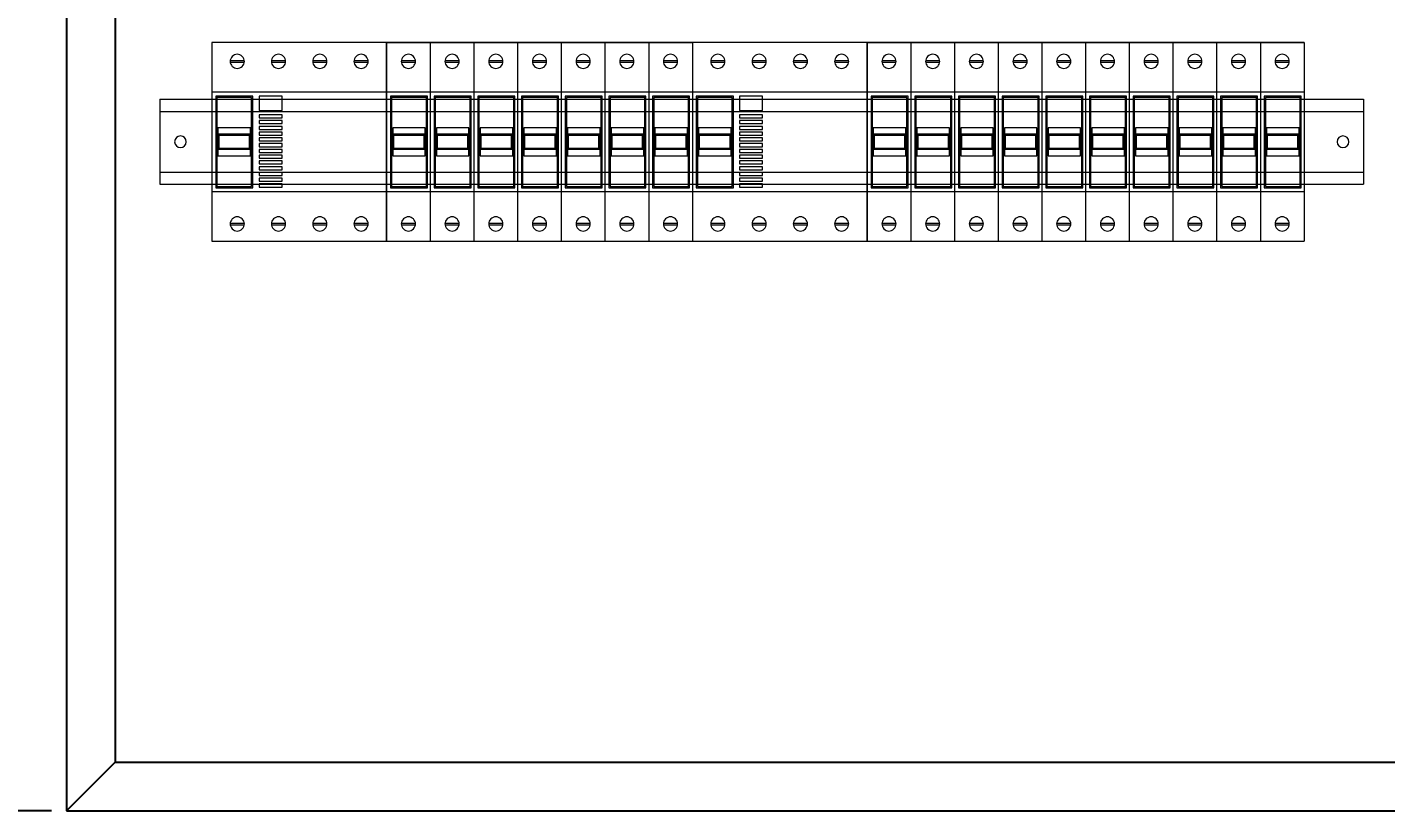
# Model space of a CAD drawing. Header units: millimetres. Extents: x 2046 to 14753, y 2361 to 29276.
# Drawn here: x 10029.7 to 10085.7, y 3830.7 to 3862.9 of the extents above; entities that cross this region are included whole.
import ezdxf

# ---------------------------------------------------------------- set-up
doc = ezdxf.new("R2010")
doc.units = ezdxf.units.MM
doc.layers.add('04_İç', color=10, linetype='Continuous', lineweight=13)
doc.layers.add('MYKUVVET', color=1, linetype='Continuous')
doc.styles.get("Standard").update_dxf_attribs({"font": 'arial.ttf'})
doc.dimstyles.new('ISO-25', dxfattribs={"dimtxt": 2.5, "dimasz": 2.5, "dimexe": 1.25, "dimexo": 0.625, "dimtad": 1, "dimtxsty": 'Standard', "dimcen": 2.5, "dimadec": 0, "dimazin": 0, "dimtfac": 1, "dimtmove": 0, "dimatfit": 3, "dimfxl": 1, "dimarcsym": 0})

# ---------------------------------------------------------------- blocks, each defined once
blk = doc.blocks.new('*D242')
at = {"layer": 'Defpoints', "color": 0, "transparency": 16777216}
for p in [(10031.34, 3930.669), (10023.271, 3830.669), (10031.34, 3830.669)]:
    blk.add_point(p, dxfattribs=at)
at = {"layer": 'MYKUVVET', "color": 0, "lineweight": -2, "transparency": 16777216}
for p, q in [((10030.715, 3930.669), (10022.021, 3930.669)), ((10023.271, 3928.169), (10023.271, 3833.169)), ((10030.715, 3830.669), (10022.021, 3830.669))]:
    blk.add_line(p, q, dxfattribs=at)
at = {"layer": 'MYKUVVET', "color": 0, "transparency": 16777216}
for points in [[(10022.854, 3928.169), (10023.688, 3928.169), (10023.271, 3930.669)], [(10022.854, 3833.169), (10023.688, 3833.169), (10023.271, 3830.669)]]:
    blk.add_solid(points, dxfattribs=at)
at = {"layer": 'MYKUVVET', "color": 0, "transparency": 16777216, "insert": (10021.37, 3880.669), "char_height": 2.5, "attachment_point": 5, "rotation": 90}
blk.add_mtext('100', dxfattribs=at)

msp = doc.modelspace()

# ---------------------------------------------------------------- linework, layer by layer
at = {"color": 8, "lineweight": 9}
for p, q in [((10037.321, 3862.312), (10037.321, 3854.13)), ((10044.521, 3862.312), (10037.321, 3862.312)), ((10044.521, 3854.13), (10044.521, 3862.312)), ((10044.521, 3862.312), (10044.521, 3854.13)), ((10046.321, 3862.312), (10044.521, 3862.312)), ((10044.521, 3862.312), (10046.321, 3862.312)), ((10046.321, 3862.312), (10046.321, 3854.13)), ((10046.321, 3862.312), (10046.321, 3854.13)), ((10048.121, 3862.312), (10046.321, 3862.312)), ((10046.321, 3862.312), (10048.121, 3862.312)), ((10048.121, 3862.312), (10048.121, 3854.13)), ((10048.121, 3862.312), (10048.121, 3854.13)), ((10049.921, 3862.312), (10048.121, 3862.312)), ((10048.121, 3862.312), (10049.921, 3862.312)), ((10049.921, 3862.312), (10049.921, 3854.13)), ((10049.921, 3862.312), (10049.921, 3854.13)), ((10051.721, 3862.312), (10049.921, 3862.312)), ((10049.921, 3862.312), (10051.721, 3862.312)), ((10051.721, 3862.312), (10051.721, 3854.13)), ((10051.721, 3862.312), (10051.721, 3854.13)), ((10053.521, 3862.312), (10051.721, 3862.312)), ((10051.721, 3862.312), (10053.521, 3862.312)), ((10053.521, 3862.312), (10053.521, 3854.13)), ((10053.521, 3862.312), (10053.521, 3854.13)), ((10055.321, 3862.312), (10053.521, 3862.312)), ((10053.521, 3862.312), (10055.321, 3862.312)), ((10055.321, 3862.312), (10055.321, 3854.13)), ((10055.321, 3862.312), (10055.321, 3854.13)), ((10057.121, 3862.312), (10055.321, 3862.312)), ((10055.321, 3862.312), (10057.121, 3862.312)), ((10057.121, 3862.312), (10057.121, 3854.13)), ((10057.121, 3862.312), (10057.121, 3854.13)), ((10064.321, 3862.312), (10057.121, 3862.312)), ((10064.321, 3854.13), (10064.321, 3862.312)), ((10064.321, 3862.312), (10064.321, 3854.13)), ((10066.121, 3862.312), (10064.321, 3862.312)), ((10064.321, 3862.312), (10066.121, 3862.312)), ((10066.121, 3862.312), (10066.121, 3854.13)), ((10066.121, 3862.312), (10066.121, 3854.13)), ((10067.921, 3862.312), (10066.121, 3862.312)), ((10066.121, 3862.312), (10067.921, 3862.312)), ((10067.921, 3862.312), (10067.921, 3854.13)), ((10067.921, 3862.312), (10067.921, 3854.13)), ((10069.721, 3862.312), (10067.921, 3862.312)), ((10067.921, 3862.312), (10069.721, 3862.312)), ((10069.721, 3862.312), (10069.721, 3854.13)), ((10069.721, 3862.312), (10069.721, 3854.13)), ((10071.521, 3862.312), (10069.721, 3862.312)), ((10069.721, 3862.312), (10071.521, 3862.312)), ((10071.521, 3862.312), (10071.521, 3854.13)), ((10071.521, 3862.312), (10071.521, 3854.13)), ((10073.321, 3862.312), (10071.521, 3862.312)), ((10071.521, 3862.312), (10073.321, 3862.312)), ((10073.321, 3862.312), (10073.321, 3854.13)), ((10073.321, 3862.312), (10073.321, 3854.13)), ((10075.121, 3862.312), (10073.321, 3862.312)), ((10073.321, 3862.312), (10075.121, 3862.312)), ((10075.121, 3862.312), (10075.121, 3854.13)), ((10075.121, 3862.312), (10075.121, 3854.13)), ((10076.921, 3862.312), (10075.121, 3862.312)), ((10075.121, 3862.312), (10076.921, 3862.312)), ((10076.921, 3862.312), (10076.921, 3854.13)), ((10076.921, 3862.312), (10076.921, 3854.13)), ((10078.721, 3862.312), (10076.921, 3862.312)), ((10076.921, 3862.312), (10078.721, 3862.312)), ((10078.721, 3862.312), (10078.721, 3854.13)), ((10078.721, 3862.312), (10078.721, 3854.13)), ((10080.521, 3862.312), (10078.721, 3862.312)), ((10078.721, 3862.312), (10080.521, 3862.312)), ((10080.521, 3862.312), (10080.521, 3854.13)), ((10080.521, 3862.312), (10080.521, 3854.13)), ((10082.321, 3862.312), (10080.521, 3862.312)), ((10080.521, 3862.312), (10082.321, 3862.312)), ((10082.321, 3862.312), (10082.321, 3854.13)), ((10038.079, 3861.563), (10038.663, 3861.563)), ((10038.079, 3861.502), (10038.663, 3861.502)), ((10039.779, 3861.563), (10040.363, 3861.563)), ((10039.779, 3861.502), (10040.363, 3861.502)), ((10041.479, 3861.563), (10042.063, 3861.563)), ((10041.479, 3861.502), (10042.063, 3861.502)), ((10043.179, 3861.563), (10043.763, 3861.563)), ((10043.179, 3861.502), (10043.763, 3861.502)), ((10045.129, 3861.563), (10045.713, 3861.563)), ((10045.129, 3861.502), (10045.713, 3861.502)), ((10046.929, 3861.563), (10047.513, 3861.563)), ((10046.929, 3861.502), (10047.513, 3861.502)), ((10048.729, 3861.563), (10049.313, 3861.563)), ((10048.729, 3861.502), (10049.313, 3861.502)), ((10050.529, 3861.563), (10051.113, 3861.563)), ((10050.529, 3861.502), (10051.113, 3861.502)), ((10052.329, 3861.563), (10052.913, 3861.563)), ((10052.329, 3861.502), (10052.913, 3861.502)), ((10054.129, 3861.563), (10054.713, 3861.563)), ((10054.129, 3861.502), (10054.713, 3861.502)), ((10055.929, 3861.563), (10056.513, 3861.563)), ((10055.929, 3861.502), (10056.513, 3861.502)), ((10057.879, 3861.563), (10058.463, 3861.563)), ((10057.879, 3861.502), (10058.463, 3861.502)), ((10059.579, 3861.563), (10060.163, 3861.563)), ((10059.579, 3861.502), (10060.163, 3861.502)), ((10061.279, 3861.563), (10061.863, 3861.563)), ((10061.279, 3861.502), (10061.863, 3861.502)), ((10062.979, 3861.563), (10063.563, 3861.563)), ((10062.979, 3861.502), (10063.563, 3861.502)), ((10064.929, 3861.563), (10065.513, 3861.563)), ((10064.929, 3861.502), (10065.513, 3861.502)), ((10066.729, 3861.563), (10067.313, 3861.563)), ((10066.729, 3861.502), (10067.313, 3861.502)), ((10068.529, 3861.563), (10069.113, 3861.563)), ((10068.529, 3861.502), (10069.113, 3861.502)), ((10070.329, 3861.563), (10070.913, 3861.563)), ((10070.329, 3861.502), (10070.913, 3861.502)), ((10072.129, 3861.563), (10072.713, 3861.563)), ((10072.129, 3861.502), (10072.713, 3861.502)), ((10073.929, 3861.563), (10074.513, 3861.563)), ((10073.929, 3861.502), (10074.513, 3861.502)), ((10075.729, 3861.563), (10076.313, 3861.563)), ((10075.729, 3861.502), (10076.313, 3861.502)), ((10077.529, 3861.563), (10078.113, 3861.563)), ((10077.529, 3861.502), (10078.113, 3861.502)), ((10079.329, 3861.563), (10079.913, 3861.563)), ((10079.329, 3861.502), (10079.913, 3861.502)), ((10081.129, 3861.563), (10081.713, 3861.563)), ((10081.129, 3861.502), (10081.713, 3861.502)), ((10044.521, 3860.267), (10044.521, 3856.176)), ((10046.321, 3860.267), (10044.521, 3860.267)), ((10046.321, 3860.267), (10046.321, 3856.176)), ((10048.121, 3860.267), (10046.321, 3860.267)), ((10048.121, 3860.267), (10048.121, 3856.176)), ((10049.921, 3860.267), (10048.121, 3860.267)), ((10049.921, 3860.267), (10049.921, 3856.176)), ((10051.721, 3860.267), (10049.921, 3860.267)), ((10051.721, 3860.267), (10051.721, 3856.176)), ((10053.521, 3860.267), (10051.721, 3860.267)), ((10053.521, 3860.267), (10053.521, 3856.176)), ((10055.321, 3860.267), (10053.521, 3860.267)), ((10055.321, 3860.267), (10055.321, 3856.176)), ((10057.121, 3860.267), (10055.321, 3860.267)), ((10064.321, 3860.267), (10064.321, 3856.176)), ((10066.121, 3860.267), (10064.321, 3860.267)), ((10066.121, 3860.267), (10066.121, 3856.176)), ((10067.921, 3860.267), (10066.121, 3860.267)), ((10067.921, 3860.267), (10067.921, 3856.176)), ((10069.721, 3860.267), (10067.921, 3860.267)), ((10069.721, 3860.267), (10069.721, 3856.176)), ((10071.521, 3860.267), (10069.721, 3860.267)), ((10071.521, 3860.267), (10071.521, 3856.176)), ((10073.321, 3860.267), (10071.521, 3860.267)), ((10073.321, 3860.267), (10073.321, 3856.176)), ((10075.121, 3860.267), (10073.321, 3860.267)), ((10075.121, 3860.267), (10075.121, 3856.176)), ((10076.921, 3860.267), (10075.121, 3860.267)), ((10076.921, 3860.267), (10076.921, 3856.176)), ((10078.721, 3860.267), (10076.921, 3860.267)), ((10078.721, 3860.267), (10078.721, 3856.176)), ((10080.521, 3860.267), (10078.721, 3860.267)), ((10080.521, 3860.267), (10080.521, 3856.176)), ((10082.321, 3860.267), (10080.521, 3860.267)), ((10082.321, 3860.267), (10082.321, 3856.176)), ((10044.521, 3856.176), (10046.321, 3856.176)), ((10046.321, 3856.176), (10048.121, 3856.176)), ((10048.121, 3856.176), (10049.921, 3856.176)), ((10049.921, 3856.176), (10051.721, 3856.176)), ((10051.721, 3856.176), (10053.521, 3856.176)), ((10053.521, 3856.176), (10055.321, 3856.176)), ((10055.321, 3856.176), (10057.121, 3856.176)), ((10064.321, 3856.176), (10066.121, 3856.176)), ((10066.121, 3856.176), (10067.921, 3856.176)), ((10067.921, 3856.176), (10069.721, 3856.176)), ((10069.721, 3856.176), (10071.521, 3856.176)), ((10071.521, 3856.176), (10073.321, 3856.176)), ((10073.321, 3856.176), (10075.121, 3856.176)), ((10075.121, 3856.176), (10076.921, 3856.176)), ((10076.921, 3856.176), (10078.721, 3856.176)), ((10078.721, 3856.176), (10080.521, 3856.176)), ((10080.521, 3856.176), (10082.321, 3856.176)), ((10038.079, 3854.867), (10038.663, 3854.867)), ((10038.079, 3854.806), (10038.663, 3854.806)), ((10039.779, 3854.867), (10040.363, 3854.867)), ((10039.779, 3854.806), (10040.363, 3854.806)), ((10041.479, 3854.867), (10042.063, 3854.867)), ((10041.479, 3854.806), (10042.063, 3854.806)), ((10043.179, 3854.867), (10043.763, 3854.867)), ((10043.179, 3854.806), (10043.763, 3854.806)), ((10045.129, 3854.867), (10045.713, 3854.867)), ((10045.129, 3854.806), (10045.713, 3854.806)), ((10046.929, 3854.867), (10047.513, 3854.867)), ((10046.929, 3854.806), (10047.513, 3854.806)), ((10048.729, 3854.867), (10049.313, 3854.867)), ((10048.729, 3854.806), (10049.313, 3854.806)), ((10050.529, 3854.867), (10051.113, 3854.867)), ((10050.529, 3854.806), (10051.113, 3854.806)), ((10052.329, 3854.867), (10052.913, 3854.867)), ((10052.329, 3854.806), (10052.913, 3854.806)), ((10054.129, 3854.867), (10054.713, 3854.867)), ((10054.129, 3854.806), (10054.713, 3854.806)), ((10055.929, 3854.867), (10056.513, 3854.867)), ((10055.929, 3854.806), (10056.513, 3854.806)), ((10057.879, 3854.867), (10058.463, 3854.867)), ((10057.879, 3854.806), (10058.463, 3854.806)), ((10059.579, 3854.867), (10060.163, 3854.867)), ((10059.579, 3854.806), (10060.163, 3854.806)), ((10061.279, 3854.867), (10061.863, 3854.867)), ((10061.279, 3854.806), (10061.863, 3854.806)), ((10062.979, 3854.867), (10063.563, 3854.867)), ((10062.979, 3854.806), (10063.563, 3854.806)), ((10064.929, 3854.867), (10065.513, 3854.867)), ((10064.929, 3854.806), (10065.513, 3854.806)), ((10066.729, 3854.867), (10067.313, 3854.867)), ((10066.729, 3854.806), (10067.313, 3854.806)), ((10068.529, 3854.867), (10069.113, 3854.867)), ((10068.529, 3854.806), (10069.113, 3854.806)), ((10070.329, 3854.867), (10070.913, 3854.867)), ((10070.329, 3854.806), (10070.913, 3854.806)), ((10072.129, 3854.867), (10072.713, 3854.867)), ((10072.129, 3854.806), (10072.713, 3854.806)), ((10073.929, 3854.867), (10074.513, 3854.867)), ((10073.929, 3854.806), (10074.513, 3854.806)), ((10075.729, 3854.867), (10076.313, 3854.867)), ((10075.729, 3854.806), (10076.313, 3854.806)), ((10077.529, 3854.867), (10078.113, 3854.867)), ((10077.529, 3854.806), (10078.113, 3854.806)), ((10079.329, 3854.867), (10079.913, 3854.867)), ((10079.329, 3854.806), (10079.913, 3854.806)), ((10081.129, 3854.867), (10081.713, 3854.867)), ((10081.129, 3854.806), (10081.713, 3854.806)), ((10037.321, 3854.13), (10044.521, 3854.13)), ((10044.521, 3854.13), (10046.321, 3854.13)), ((10046.321, 3854.13), (10048.121, 3854.13)), ((10048.121, 3854.13), (10049.921, 3854.13)), ((10049.921, 3854.13), (10051.721, 3854.13)), ((10051.721, 3854.13), (10053.521, 3854.13)), ((10053.521, 3854.13), (10055.321, 3854.13)), ((10055.321, 3854.13), (10057.121, 3854.13)), ((10057.121, 3854.13), (10064.321, 3854.13)), ((10064.321, 3854.13), (10066.121, 3854.13)), ((10066.121, 3854.13), (10067.921, 3854.13)), ((10067.921, 3854.13), (10069.721, 3854.13)), ((10069.721, 3854.13), (10071.521, 3854.13)), ((10071.521, 3854.13), (10073.321, 3854.13)), ((10073.321, 3854.13), (10075.121, 3854.13)), ((10075.121, 3854.13), (10076.921, 3854.13)), ((10076.921, 3854.13), (10078.721, 3854.13)), ((10078.721, 3854.13), (10080.521, 3854.13)), ((10080.521, 3854.13), (10082.321, 3854.13))]:
    msp.add_line(p, q, dxfattribs=at)
at = {"color": 30, "lineweight": 9}
for p, q in [((10037.321, 3860.267), (10037.321, 3856.176)), ((10044.521, 3860.267), (10037.321, 3860.267)), ((10037.484, 3860.093), (10037.484, 3856.329)), ((10039.009, 3860.093), (10037.484, 3860.093)), ((10039.009, 3856.329), (10039.009, 3860.093)), ((10039.268, 3860.093), (10039.268, 3859.508)), ((10040.215, 3860.093), (10039.268, 3860.093)), ((10040.215, 3859.508), (10040.215, 3860.093)), ((10044.521, 3856.176), (10044.521, 3860.267)), ((10044.684, 3860.093), (10044.684, 3856.329)), ((10046.209, 3860.093), (10044.684, 3860.093)), ((10046.209, 3856.329), (10046.209, 3860.093)), ((10046.484, 3860.093), (10046.484, 3856.329)), ((10048.009, 3860.093), (10046.484, 3860.093)), ((10048.009, 3856.329), (10048.009, 3860.093)), ((10048.284, 3860.093), (10048.284, 3856.329)), ((10049.809, 3860.093), (10048.284, 3860.093)), ((10049.809, 3856.329), (10049.809, 3860.093)), ((10050.084, 3860.093), (10050.084, 3856.329)), ((10051.609, 3860.093), (10050.084, 3860.093)), ((10051.609, 3856.329), (10051.609, 3860.093)), ((10051.884, 3860.093), (10051.884, 3856.329)), ((10053.409, 3860.093), (10051.884, 3860.093)), ((10053.409, 3856.329), (10053.409, 3860.093)), ((10053.684, 3860.093), (10053.684, 3856.329)), ((10055.209, 3860.093), (10053.684, 3860.093)), ((10055.209, 3856.329), (10055.209, 3860.093)), ((10055.484, 3860.093), (10055.484, 3856.329)), ((10057.009, 3860.093), (10055.484, 3860.093)), ((10057.009, 3856.329), (10057.009, 3860.093)), ((10057.121, 3860.267), (10057.121, 3856.176)), ((10064.321, 3860.267), (10057.121, 3860.267)), ((10057.284, 3860.093), (10057.284, 3856.329)), ((10058.809, 3860.093), (10057.284, 3860.093)), ((10058.809, 3856.329), (10058.809, 3860.093)), ((10059.068, 3860.093), (10059.068, 3859.508)), ((10060.015, 3860.093), (10059.068, 3860.093)), ((10060.015, 3859.508), (10060.015, 3860.093)), ((10064.321, 3856.176), (10064.321, 3860.267)), ((10064.484, 3860.093), (10064.484, 3856.329)), ((10066.009, 3860.093), (10064.484, 3860.093)), ((10066.009, 3856.329), (10066.009, 3860.093)), ((10066.284, 3860.093), (10066.284, 3856.329)), ((10067.809, 3860.093), (10066.284, 3860.093)), ((10067.809, 3856.329), (10067.809, 3860.093)), ((10068.084, 3860.093), (10068.084, 3856.329)), ((10069.609, 3860.093), (10068.084, 3860.093)), ((10069.609, 3856.329), (10069.609, 3860.093)), ((10069.884, 3860.093), (10069.884, 3856.329)), ((10071.409, 3860.093), (10069.884, 3860.093)), ((10071.409, 3856.329), (10071.409, 3860.093)), ((10071.684, 3860.093), (10071.684, 3856.329)), ((10073.209, 3860.093), (10071.684, 3860.093)), ((10073.209, 3856.329), (10073.209, 3860.093)), ((10073.484, 3860.093), (10073.484, 3856.329)), ((10075.009, 3860.093), (10073.484, 3860.093)), ((10075.009, 3856.329), (10075.009, 3860.093)), ((10075.284, 3860.093), (10075.284, 3856.329)), ((10076.809, 3860.093), (10075.284, 3860.093)), ((10076.809, 3856.329), (10076.809, 3860.093)), ((10077.084, 3860.093), (10077.084, 3856.329)), ((10078.609, 3860.093), (10077.084, 3860.093)), ((10078.609, 3856.329), (10078.609, 3860.093)), ((10078.884, 3860.093), (10078.884, 3856.329)), ((10080.409, 3860.093), (10078.884, 3860.093)), ((10080.409, 3856.329), (10080.409, 3860.093)), ((10080.684, 3860.093), (10080.684, 3856.329)), ((10082.209, 3860.093), (10080.684, 3860.093)), ((10082.209, 3856.329), (10082.209, 3860.093)), ((10037.529, 3860.047), (10037.529, 3856.374)), ((10038.963, 3860.047), (10037.529, 3860.047)), ((10038.963, 3856.374), (10038.963, 3860.047)), ((10044.729, 3860.047), (10044.729, 3856.374)), ((10046.163, 3860.047), (10044.729, 3860.047)), ((10046.163, 3856.374), (10046.163, 3860.047)), ((10046.529, 3860.047), (10046.529, 3856.374)), ((10047.963, 3860.047), (10046.529, 3860.047)), ((10047.963, 3856.374), (10047.963, 3860.047)), ((10048.329, 3860.047), (10048.329, 3856.374)), ((10049.763, 3860.047), (10048.329, 3860.047)), ((10049.763, 3856.374), (10049.763, 3860.047)), ((10050.129, 3860.047), (10050.129, 3856.374)), ((10051.563, 3860.047), (10050.129, 3860.047)), ((10051.563, 3856.374), (10051.563, 3860.047)), ((10051.929, 3860.047), (10051.929, 3856.374)), ((10053.363, 3860.047), (10051.929, 3860.047)), ((10053.363, 3856.374), (10053.363, 3860.047)), ((10053.729, 3860.047), (10053.729, 3856.374)), ((10055.163, 3860.047), (10053.729, 3860.047)), ((10055.163, 3856.374), (10055.163, 3860.047)), ((10055.529, 3860.047), (10055.529, 3856.374)), ((10056.963, 3860.047), (10055.529, 3860.047)), ((10056.963, 3856.374), (10056.963, 3860.047)), ((10057.329, 3860.047), (10057.329, 3856.374)), ((10058.763, 3860.047), (10057.329, 3860.047)), ((10058.763, 3856.374), (10058.763, 3860.047)), ((10064.529, 3860.047), (10064.529, 3856.374)), ((10065.963, 3860.047), (10064.529, 3860.047)), ((10065.963, 3856.374), (10065.963, 3860.047)), ((10066.329, 3860.047), (10066.329, 3856.374)), ((10067.763, 3860.047), (10066.329, 3860.047)), ((10067.763, 3856.374), (10067.763, 3860.047)), ((10068.129, 3860.047), (10068.129, 3856.374)), ((10069.563, 3860.047), (10068.129, 3860.047)), ((10069.563, 3856.374), (10069.563, 3860.047)), ((10069.929, 3860.047), (10069.929, 3856.374)), ((10071.363, 3860.047), (10069.929, 3860.047)), ((10071.363, 3856.374), (10071.363, 3860.047)), ((10071.729, 3860.047), (10071.729, 3856.374)), ((10073.163, 3860.047), (10071.729, 3860.047)), ((10073.163, 3856.374), (10073.163, 3860.047)), ((10073.529, 3860.047), (10073.529, 3856.374)), ((10074.963, 3860.047), (10073.529, 3860.047)), ((10074.963, 3856.374), (10074.963, 3860.047)), ((10075.329, 3860.047), (10075.329, 3856.374)), ((10076.763, 3860.047), (10075.329, 3860.047)), ((10076.763, 3856.374), (10076.763, 3860.047)), ((10077.129, 3860.047), (10077.129, 3856.374)), ((10078.563, 3860.047), (10077.129, 3860.047)), ((10078.563, 3856.374), (10078.563, 3860.047)), ((10078.929, 3860.047), (10078.929, 3856.374)), ((10080.363, 3860.047), (10078.929, 3860.047)), ((10080.363, 3856.374), (10080.363, 3860.047)), ((10080.729, 3860.047), (10080.729, 3856.374)), ((10082.163, 3860.047), (10080.729, 3860.047)), ((10082.163, 3856.374), (10082.163, 3860.047)), ((10039.268, 3859.508), (10040.215, 3859.508)), ((10039.268, 3859.331), (10039.268, 3859.206)), ((10040.215, 3859.331), (10039.268, 3859.331)), ((10039.268, 3859.206), (10040.215, 3859.206)), ((10039.268, 3859.094), (10039.268, 3858.969)), ((10040.215, 3859.094), (10039.268, 3859.094)), ((10039.268, 3858.969), (10040.215, 3858.969)), ((10040.215, 3859.206), (10040.215, 3859.331)), ((10040.215, 3858.969), (10040.215, 3859.094)), ((10059.068, 3859.508), (10060.015, 3859.508)), ((10059.068, 3859.331), (10059.068, 3859.206)), ((10060.015, 3859.331), (10059.068, 3859.331)), ((10059.068, 3859.206), (10060.015, 3859.206)), ((10059.068, 3859.094), (10059.068, 3858.969)), ((10060.015, 3859.094), (10059.068, 3859.094)), ((10059.068, 3858.969), (10060.015, 3858.969)), ((10060.015, 3859.206), (10060.015, 3859.331)), ((10060.015, 3858.969), (10060.015, 3859.094)), ((10037.575, 3858.789), (10037.575, 3857.644)), ((10038.918, 3858.789), (10037.575, 3858.789)), ((10038.918, 3858.528), (10037.575, 3858.528)), ((10037.62, 3858.482), (10037.575, 3858.528)), ((10038.872, 3858.482), (10037.62, 3858.482)), ((10037.62, 3857.95), (10037.62, 3858.482)), ((10038.872, 3858.482), (10038.918, 3858.528)), ((10038.872, 3857.95), (10038.872, 3858.482)), ((10038.918, 3857.644), (10038.918, 3858.789)), ((10039.268, 3858.856), (10039.268, 3858.732)), ((10040.215, 3858.856), (10039.268, 3858.856)), ((10039.268, 3858.732), (10040.215, 3858.732)), ((10039.268, 3858.619), (10039.268, 3858.494)), ((10040.215, 3858.619), (10039.268, 3858.619)), ((10039.268, 3858.494), (10040.215, 3858.494)), ((10040.215, 3858.732), (10040.215, 3858.856)), ((10040.215, 3858.494), (10040.215, 3858.619)), ((10044.775, 3858.789), (10044.775, 3857.644)), ((10046.118, 3858.789), (10044.775, 3858.789)), ((10046.118, 3858.528), (10044.775, 3858.528)), ((10044.82, 3858.482), (10044.775, 3858.528)), ((10046.072, 3858.482), (10044.82, 3858.482)), ((10044.82, 3857.95), (10044.82, 3858.482)), ((10046.072, 3858.482), (10046.118, 3858.528)), ((10046.072, 3857.95), (10046.072, 3858.482)), ((10046.118, 3857.644), (10046.118, 3858.789)), ((10046.575, 3858.789), (10046.575, 3857.644)), ((10047.918, 3858.789), (10046.575, 3858.789)), ((10047.918, 3858.528), (10046.575, 3858.528)), ((10046.62, 3858.482), (10046.575, 3858.528)), ((10047.872, 3858.482), (10046.62, 3858.482)), ((10046.62, 3857.95), (10046.62, 3858.482)), ((10047.872, 3858.482), (10047.918, 3858.528)), ((10047.872, 3857.95), (10047.872, 3858.482)), ((10047.918, 3857.644), (10047.918, 3858.789)), ((10048.375, 3858.789), (10048.375, 3857.644)), ((10049.718, 3858.789), (10048.375, 3858.789)), ((10049.718, 3858.528), (10048.375, 3858.528)), ((10048.42, 3858.482), (10048.375, 3858.528)), ((10049.672, 3858.482), (10048.42, 3858.482)), ((10048.42, 3857.95), (10048.42, 3858.482)), ((10049.672, 3858.482), (10049.718, 3858.528)), ((10049.672, 3857.95), (10049.672, 3858.482)), ((10049.718, 3857.644), (10049.718, 3858.789)), ((10050.175, 3858.789), (10050.175, 3857.644)), ((10051.518, 3858.789), (10050.175, 3858.789)), ((10051.518, 3858.528), (10050.175, 3858.528)), ((10050.22, 3858.482), (10050.175, 3858.528)), ((10051.472, 3858.482), (10050.22, 3858.482)), ((10050.22, 3857.95), (10050.22, 3858.482)), ((10051.472, 3858.482), (10051.518, 3858.528)), ((10051.472, 3857.95), (10051.472, 3858.482)), ((10051.518, 3857.644), (10051.518, 3858.789)), ((10051.975, 3858.789), (10051.975, 3857.644)), ((10053.318, 3858.789), (10051.975, 3858.789)), ((10053.318, 3858.528), (10051.975, 3858.528)), ((10052.02, 3858.482), (10051.975, 3858.528)), ((10053.272, 3858.482), (10052.02, 3858.482)), ((10052.02, 3857.95), (10052.02, 3858.482)), ((10053.272, 3858.482), (10053.318, 3858.528)), ((10053.272, 3857.95), (10053.272, 3858.482)), ((10053.318, 3857.644), (10053.318, 3858.789)), ((10053.775, 3858.789), (10053.775, 3857.644)), ((10055.118, 3858.789), (10053.775, 3858.789)), ((10055.118, 3858.528), (10053.775, 3858.528)), ((10053.82, 3858.482), (10053.775, 3858.528)), ((10055.072, 3858.482), (10053.82, 3858.482)), ((10053.82, 3857.95), (10053.82, 3858.482)), ((10055.072, 3858.482), (10055.118, 3858.528)), ((10055.072, 3857.95), (10055.072, 3858.482)), ((10055.118, 3857.644), (10055.118, 3858.789)), ((10055.575, 3858.789), (10055.575, 3857.644)), ((10056.918, 3858.789), (10055.575, 3858.789)), ((10056.918, 3858.528), (10055.575, 3858.528)), ((10055.62, 3858.482), (10055.575, 3858.528)), ((10056.872, 3858.482), (10055.62, 3858.482)), ((10055.62, 3857.95), (10055.62, 3858.482)), ((10056.872, 3858.482), (10056.918, 3858.528)), ((10056.872, 3857.95), (10056.872, 3858.482)), ((10056.918, 3857.644), (10056.918, 3858.789)), ((10057.375, 3858.789), (10057.375, 3857.644)), ((10058.718, 3858.789), (10057.375, 3858.789)), ((10058.718, 3858.528), (10057.375, 3858.528)), ((10057.42, 3858.482), (10057.375, 3858.528)), ((10058.672, 3858.482), (10057.42, 3858.482)), ((10057.42, 3857.95), (10057.42, 3858.482)), ((10058.672, 3858.482), (10058.718, 3858.528)), ((10058.672, 3857.95), (10058.672, 3858.482)), ((10058.718, 3857.644), (10058.718, 3858.789)), ((10059.068, 3858.856), (10059.068, 3858.732)), ((10060.015, 3858.856), (10059.068, 3858.856)), ((10059.068, 3858.732), (10060.015, 3858.732)), ((10059.068, 3858.619), (10059.068, 3858.494)), ((10060.015, 3858.619), (10059.068, 3858.619)), ((10059.068, 3858.494), (10060.015, 3858.494)), ((10060.015, 3858.732), (10060.015, 3858.856)), ((10060.015, 3858.494), (10060.015, 3858.619)), ((10064.575, 3858.789), (10064.575, 3857.644)), ((10065.918, 3858.789), (10064.575, 3858.789)), ((10065.918, 3858.528), (10064.575, 3858.528)), ((10064.62, 3858.482), (10064.575, 3858.528)), ((10065.872, 3858.482), (10064.62, 3858.482)), ((10064.62, 3857.95), (10064.62, 3858.482)), ((10065.872, 3858.482), (10065.918, 3858.528)), ((10065.872, 3857.95), (10065.872, 3858.482)), ((10065.918, 3857.644), (10065.918, 3858.789)), ((10066.375, 3858.789), (10066.375, 3857.644)), ((10067.718, 3858.789), (10066.375, 3858.789)), ((10067.718, 3858.528), (10066.375, 3858.528)), ((10066.42, 3858.482), (10066.375, 3858.528)), ((10067.672, 3858.482), (10066.42, 3858.482)), ((10066.42, 3857.95), (10066.42, 3858.482)), ((10067.672, 3858.482), (10067.718, 3858.528)), ((10067.672, 3857.95), (10067.672, 3858.482)), ((10067.718, 3857.644), (10067.718, 3858.789)), ((10068.175, 3858.789), (10068.175, 3857.644)), ((10069.518, 3858.789), (10068.175, 3858.789)), ((10069.518, 3858.528), (10068.175, 3858.528)), ((10068.22, 3858.482), (10068.175, 3858.528)), ((10069.472, 3858.482), (10068.22, 3858.482)), ((10068.22, 3857.95), (10068.22, 3858.482)), ((10069.472, 3858.482), (10069.518, 3858.528)), ((10069.472, 3857.95), (10069.472, 3858.482)), ((10069.518, 3857.644), (10069.518, 3858.789)), ((10069.975, 3858.789), (10069.975, 3857.644)), ((10071.318, 3858.789), (10069.975, 3858.789)), ((10071.318, 3858.528), (10069.975, 3858.528)), ((10070.02, 3858.482), (10069.975, 3858.528)), ((10071.272, 3858.482), (10070.02, 3858.482)), ((10070.02, 3857.95), (10070.02, 3858.482)), ((10071.272, 3858.482), (10071.318, 3858.528)), ((10071.272, 3857.95), (10071.272, 3858.482)), ((10071.318, 3857.644), (10071.318, 3858.789)), ((10071.775, 3858.789), (10071.775, 3857.644)), ((10073.118, 3858.789), (10071.775, 3858.789)), ((10073.118, 3858.528), (10071.775, 3858.528)), ((10071.82, 3858.482), (10071.775, 3858.528)), ((10073.072, 3858.482), (10071.82, 3858.482)), ((10071.82, 3857.95), (10071.82, 3858.482)), ((10073.072, 3858.482), (10073.118, 3858.528)), ((10073.072, 3857.95), (10073.072, 3858.482)), ((10073.118, 3857.644), (10073.118, 3858.789)), ((10073.575, 3858.789), (10073.575, 3857.644)), ((10074.918, 3858.789), (10073.575, 3858.789)), ((10074.918, 3858.528), (10073.575, 3858.528)), ((10073.62, 3858.482), (10073.575, 3858.528)), ((10074.872, 3858.482), (10073.62, 3858.482)), ((10073.62, 3857.95), (10073.62, 3858.482)), ((10074.872, 3858.482), (10074.918, 3858.528)), ((10074.872, 3857.95), (10074.872, 3858.482)), ((10074.918, 3857.644), (10074.918, 3858.789)), ((10075.375, 3858.789), (10075.375, 3857.644)), ((10076.718, 3858.789), (10075.375, 3858.789)), ((10076.718, 3858.528), (10075.375, 3858.528)), ((10075.42, 3858.482), (10075.375, 3858.528)), ((10076.672, 3858.482), (10075.42, 3858.482)), ((10075.42, 3857.95), (10075.42, 3858.482)), ((10076.672, 3858.482), (10076.718, 3858.528)), ((10076.672, 3857.95), (10076.672, 3858.482)), ((10076.718, 3857.644), (10076.718, 3858.789)), ((10077.175, 3858.789), (10077.175, 3857.644)), ((10078.518, 3858.789), (10077.175, 3858.789)), ((10078.518, 3858.528), (10077.175, 3858.528)), ((10077.22, 3858.482), (10077.175, 3858.528)), ((10078.472, 3858.482), (10077.22, 3858.482)), ((10077.22, 3857.95), (10077.22, 3858.482)), ((10078.472, 3858.482), (10078.518, 3858.528)), ((10078.472, 3857.95), (10078.472, 3858.482)), ((10078.518, 3857.644), (10078.518, 3858.789)), ((10078.975, 3858.789), (10078.975, 3857.644)), ((10080.318, 3858.789), (10078.975, 3858.789)), ((10080.318, 3858.528), (10078.975, 3858.528)), ((10079.02, 3858.482), (10078.975, 3858.528)), ((10080.272, 3858.482), (10079.02, 3858.482)), ((10079.02, 3857.95), (10079.02, 3858.482)), ((10080.272, 3858.482), (10080.318, 3858.528)), ((10080.272, 3857.95), (10080.272, 3858.482)), ((10080.318, 3857.644), (10080.318, 3858.789)), ((10080.775, 3858.789), (10080.775, 3857.644)), ((10082.118, 3858.789), (10080.775, 3858.789)), ((10082.118, 3858.528), (10080.775, 3858.528)), ((10080.82, 3858.482), (10080.775, 3858.528)), ((10082.072, 3858.482), (10080.82, 3858.482)), ((10080.82, 3857.95), (10080.82, 3858.482)), ((10082.072, 3858.482), (10082.118, 3858.528)), ((10082.072, 3857.95), (10082.072, 3858.482)), ((10082.118, 3857.644), (10082.118, 3858.789)), ((10037.62, 3857.95), (10037.575, 3857.905)), ((10038.918, 3857.905), (10037.575, 3857.905)), ((10038.872, 3857.95), (10037.62, 3857.95)), ((10038.872, 3857.95), (10038.918, 3857.905)), ((10039.268, 3858.382), (10039.268, 3858.257)), ((10040.215, 3858.382), (10039.268, 3858.382)), ((10039.268, 3858.257), (10040.215, 3858.257)), ((10039.268, 3858.144), (10039.268, 3858.02)), ((10040.215, 3858.144), (10039.268, 3858.144)), ((10039.268, 3858.02), (10040.215, 3858.02)), ((10039.268, 3857.907), (10039.268, 3857.783)), ((10040.215, 3857.907), (10039.268, 3857.907)), ((10040.215, 3858.257), (10040.215, 3858.382)), ((10040.215, 3858.02), (10040.215, 3858.144)), ((10040.215, 3857.783), (10040.215, 3857.907)), ((10044.82, 3857.95), (10044.775, 3857.905)), ((10046.118, 3857.905), (10044.775, 3857.905)), ((10046.072, 3857.95), (10044.82, 3857.95)), ((10046.072, 3857.95), (10046.118, 3857.905)), ((10046.62, 3857.95), (10046.575, 3857.905)), ((10047.918, 3857.905), (10046.575, 3857.905)), ((10047.872, 3857.95), (10046.62, 3857.95)), ((10047.872, 3857.95), (10047.918, 3857.905)), ((10048.42, 3857.95), (10048.375, 3857.905)), ((10049.718, 3857.905), (10048.375, 3857.905)), ((10049.672, 3857.95), (10048.42, 3857.95)), ((10049.672, 3857.95), (10049.718, 3857.905)), ((10050.22, 3857.95), (10050.175, 3857.905)), ((10051.518, 3857.905), (10050.175, 3857.905)), ((10051.472, 3857.95), (10050.22, 3857.95)), ((10051.472, 3857.95), (10051.518, 3857.905)), ((10052.02, 3857.95), (10051.975, 3857.905)), ((10053.318, 3857.905), (10051.975, 3857.905)), ((10053.272, 3857.95), (10052.02, 3857.95)), ((10053.272, 3857.95), (10053.318, 3857.905)), ((10053.82, 3857.95), (10053.775, 3857.905)), ((10055.118, 3857.905), (10053.775, 3857.905)), ((10055.072, 3857.95), (10053.82, 3857.95)), ((10055.072, 3857.95), (10055.118, 3857.905)), ((10055.62, 3857.95), (10055.575, 3857.905)), ((10056.918, 3857.905), (10055.575, 3857.905)), ((10056.872, 3857.95), (10055.62, 3857.95)), ((10056.872, 3857.95), (10056.918, 3857.905)), ((10057.42, 3857.95), (10057.375, 3857.905)), ((10058.718, 3857.905), (10057.375, 3857.905)), ((10058.672, 3857.95), (10057.42, 3857.95)), ((10058.672, 3857.95), (10058.718, 3857.905)), ((10059.068, 3858.382), (10059.068, 3858.257)), ((10060.015, 3858.382), (10059.068, 3858.382)), ((10059.068, 3858.257), (10060.015, 3858.257)), ((10059.068, 3858.144), (10059.068, 3858.02)), ((10060.015, 3858.144), (10059.068, 3858.144)), ((10059.068, 3858.02), (10060.015, 3858.02)), ((10059.068, 3857.907), (10059.068, 3857.783)), ((10060.015, 3857.907), (10059.068, 3857.907)), ((10060.015, 3858.257), (10060.015, 3858.382)), ((10060.015, 3858.02), (10060.015, 3858.144)), ((10060.015, 3857.783), (10060.015, 3857.907)), ((10064.62, 3857.95), (10064.575, 3857.905)), ((10065.918, 3857.905), (10064.575, 3857.905)), ((10065.872, 3857.95), (10064.62, 3857.95)), ((10065.872, 3857.95), (10065.918, 3857.905)), ((10066.42, 3857.95), (10066.375, 3857.905)), ((10067.718, 3857.905), (10066.375, 3857.905)), ((10067.672, 3857.95), (10066.42, 3857.95)), ((10067.672, 3857.95), (10067.718, 3857.905)), ((10068.22, 3857.95), (10068.175, 3857.905)), ((10069.518, 3857.905), (10068.175, 3857.905)), ((10069.472, 3857.95), (10068.22, 3857.95)), ((10069.472, 3857.95), (10069.518, 3857.905)), ((10070.02, 3857.95), (10069.975, 3857.905)), ((10071.318, 3857.905), (10069.975, 3857.905)), ((10071.272, 3857.95), (10070.02, 3857.95)), ((10071.272, 3857.95), (10071.318, 3857.905)), ((10071.82, 3857.95), (10071.775, 3857.905)), ((10073.118, 3857.905), (10071.775, 3857.905)), ((10073.072, 3857.95), (10071.82, 3857.95)), ((10073.072, 3857.95), (10073.118, 3857.905)), ((10073.62, 3857.95), (10073.575, 3857.905)), ((10074.918, 3857.905), (10073.575, 3857.905)), ((10074.872, 3857.95), (10073.62, 3857.95)), ((10074.872, 3857.95), (10074.918, 3857.905)), ((10075.42, 3857.95), (10075.375, 3857.905)), ((10076.718, 3857.905), (10075.375, 3857.905)), ((10076.672, 3857.95), (10075.42, 3857.95)), ((10076.672, 3857.95), (10076.718, 3857.905)), ((10077.22, 3857.95), (10077.175, 3857.905)), ((10078.518, 3857.905), (10077.175, 3857.905)), ((10078.472, 3857.95), (10077.22, 3857.95)), ((10078.472, 3857.95), (10078.518, 3857.905)), ((10079.02, 3857.95), (10078.975, 3857.905)), ((10080.318, 3857.905), (10078.975, 3857.905)), ((10080.272, 3857.95), (10079.02, 3857.95)), ((10080.272, 3857.95), (10080.318, 3857.905)), ((10080.82, 3857.95), (10080.775, 3857.905)), ((10082.118, 3857.905), (10080.775, 3857.905)), ((10082.072, 3857.95), (10080.82, 3857.95)), ((10082.072, 3857.95), (10082.118, 3857.905)), ((10037.575, 3857.644), (10038.918, 3857.644)), ((10039.268, 3857.783), (10040.215, 3857.783)), ((10039.268, 3857.67), (10039.268, 3857.545)), ((10040.215, 3857.67), (10039.268, 3857.67)), ((10039.268, 3857.545), (10040.215, 3857.545)), ((10039.268, 3857.433), (10039.268, 3857.308)), ((10040.215, 3857.433), (10039.268, 3857.433)), ((10039.268, 3857.308), (10040.215, 3857.308)), ((10040.215, 3857.545), (10040.215, 3857.67)), ((10040.215, 3857.308), (10040.215, 3857.433)), ((10044.775, 3857.644), (10046.118, 3857.644)), ((10046.575, 3857.644), (10047.918, 3857.644)), ((10048.375, 3857.644), (10049.718, 3857.644)), ((10050.175, 3857.644), (10051.518, 3857.644)), ((10051.975, 3857.644), (10053.318, 3857.644)), ((10053.775, 3857.644), (10055.118, 3857.644)), ((10055.575, 3857.644), (10056.918, 3857.644)), ((10057.375, 3857.644), (10058.718, 3857.644)), ((10059.068, 3857.783), (10060.015, 3857.783)), ((10059.068, 3857.67), (10059.068, 3857.545)), ((10060.015, 3857.67), (10059.068, 3857.67)), ((10059.068, 3857.545), (10060.015, 3857.545)), ((10059.068, 3857.433), (10059.068, 3857.308)), ((10060.015, 3857.433), (10059.068, 3857.433)), ((10059.068, 3857.308), (10060.015, 3857.308)), ((10060.015, 3857.545), (10060.015, 3857.67)), ((10060.015, 3857.308), (10060.015, 3857.433)), ((10064.575, 3857.644), (10065.918, 3857.644)), ((10066.375, 3857.644), (10067.718, 3857.644)), ((10068.175, 3857.644), (10069.518, 3857.644)), ((10069.975, 3857.644), (10071.318, 3857.644)), ((10071.775, 3857.644), (10073.118, 3857.644)), ((10073.575, 3857.644), (10074.918, 3857.644)), ((10075.375, 3857.644), (10076.718, 3857.644)), ((10077.175, 3857.644), (10078.518, 3857.644)), ((10078.975, 3857.644), (10080.318, 3857.644)), ((10080.775, 3857.644), (10082.118, 3857.644)), ((10039.268, 3857.195), (10039.268, 3857.071)), ((10040.215, 3857.195), (10039.268, 3857.195)), ((10039.268, 3857.071), (10040.215, 3857.071)), ((10039.268, 3856.958), (10039.268, 3856.833)), ((10040.215, 3856.958), (10039.268, 3856.958)), ((10039.268, 3856.833), (10040.215, 3856.833)), ((10039.268, 3856.721), (10039.268, 3856.596)), ((10040.215, 3856.721), (10039.268, 3856.721)), ((10040.215, 3857.071), (10040.215, 3857.195)), ((10040.215, 3856.833), (10040.215, 3856.958)), ((10040.215, 3856.596), (10040.215, 3856.721)), ((10059.068, 3857.195), (10059.068, 3857.071)), ((10060.015, 3857.195), (10059.068, 3857.195)), ((10059.068, 3857.071), (10060.015, 3857.071)), ((10059.068, 3856.958), (10059.068, 3856.833)), ((10060.015, 3856.958), (10059.068, 3856.958)), ((10059.068, 3856.833), (10060.015, 3856.833)), ((10059.068, 3856.721), (10059.068, 3856.596)), ((10060.015, 3856.721), (10059.068, 3856.721)), ((10060.015, 3857.071), (10060.015, 3857.195)), ((10060.015, 3856.833), (10060.015, 3856.958)), ((10060.015, 3856.596), (10060.015, 3856.721)), ((10037.321, 3856.176), (10044.521, 3856.176)), ((10037.484, 3856.329), (10039.009, 3856.329)), ((10037.529, 3856.374), (10038.963, 3856.374)), ((10039.268, 3856.596), (10040.215, 3856.596)), ((10039.268, 3856.483), (10039.268, 3856.359)), ((10040.215, 3856.483), (10039.268, 3856.483)), ((10039.268, 3856.359), (10040.215, 3856.359)), ((10040.215, 3856.359), (10040.215, 3856.483)), ((10044.684, 3856.329), (10046.209, 3856.329)), ((10044.729, 3856.374), (10046.163, 3856.374)), ((10046.484, 3856.329), (10048.009, 3856.329)), ((10046.529, 3856.374), (10047.963, 3856.374)), ((10048.284, 3856.329), (10049.809, 3856.329)), ((10048.329, 3856.374), (10049.763, 3856.374)), ((10050.084, 3856.329), (10051.609, 3856.329)), ((10050.129, 3856.374), (10051.563, 3856.374)), ((10051.884, 3856.329), (10053.409, 3856.329)), ((10051.929, 3856.374), (10053.363, 3856.374)), ((10053.684, 3856.329), (10055.209, 3856.329)), ((10053.729, 3856.374), (10055.163, 3856.374)), ((10055.484, 3856.329), (10057.009, 3856.329)), ((10055.529, 3856.374), (10056.963, 3856.374)), ((10057.121, 3856.176), (10064.321, 3856.176)), ((10057.284, 3856.329), (10058.809, 3856.329)), ((10057.329, 3856.374), (10058.763, 3856.374)), ((10059.068, 3856.596), (10060.015, 3856.596)), ((10059.068, 3856.483), (10059.068, 3856.359)), ((10060.015, 3856.483), (10059.068, 3856.483)), ((10059.068, 3856.359), (10060.015, 3856.359)), ((10060.015, 3856.359), (10060.015, 3856.483)), ((10064.484, 3856.329), (10066.009, 3856.329)), ((10064.529, 3856.374), (10065.963, 3856.374)), ((10066.284, 3856.329), (10067.809, 3856.329)), ((10066.329, 3856.374), (10067.763, 3856.374)), ((10068.084, 3856.329), (10069.609, 3856.329)), ((10068.129, 3856.374), (10069.563, 3856.374)), ((10069.884, 3856.329), (10071.409, 3856.329)), ((10069.929, 3856.374), (10071.363, 3856.374)), ((10071.684, 3856.329), (10073.209, 3856.329)), ((10071.729, 3856.374), (10073.163, 3856.374)), ((10073.484, 3856.329), (10075.009, 3856.329)), ((10073.529, 3856.374), (10074.963, 3856.374)), ((10075.284, 3856.329), (10076.809, 3856.329)), ((10075.329, 3856.374), (10076.763, 3856.374)), ((10077.084, 3856.329), (10078.609, 3856.329)), ((10077.129, 3856.374), (10078.563, 3856.374)), ((10078.884, 3856.329), (10080.409, 3856.329)), ((10078.929, 3856.374), (10080.363, 3856.374)), ((10080.684, 3856.329), (10082.209, 3856.329)), ((10080.729, 3856.374), (10082.163, 3856.374))]:
    msp.add_line(p, q, dxfattribs=at)
at = {"color": 8, "lineweight": 9, "extrusion": (0, 0, -1)}
for centre in [(10038.371, 3861.533), (10040.071, 3861.533), (10041.771, 3861.533), (10043.471, 3861.533), (10045.421, 3861.533), (10047.221, 3861.533), (10049.021, 3861.533), (10050.821, 3861.533), (10052.621, 3861.533), (10054.421, 3861.533), (10056.221, 3861.533), (10058.171, 3861.533), (10059.871, 3861.533), (10061.571, 3861.533), (10063.271, 3861.533), (10065.221, 3861.533), (10067.021, 3861.533), (10068.821, 3861.533), (10070.621, 3861.533), (10072.421, 3861.533), (10074.221, 3861.533), (10076.021, 3861.533), (10077.821, 3861.533), (10079.621, 3861.533), (10081.421, 3861.533), (10038.371, 3854.837), (10040.071, 3854.837), (10041.771, 3854.837), (10043.471, 3854.837), (10045.421, 3854.837), (10047.221, 3854.837), (10049.021, 3854.837), (10050.821, 3854.837), (10052.621, 3854.837), (10054.421, 3854.837), (10056.221, 3854.837), (10058.171, 3854.837), (10059.871, 3854.837), (10061.571, 3854.837), (10063.271, 3854.837), (10065.221, 3854.837), (10067.021, 3854.837), (10068.821, 3854.837), (10070.621, 3854.837), (10072.421, 3854.837), (10074.221, 3854.837), (10076.021, 3854.837), (10077.821, 3854.837), (10079.621, 3854.837), (10081.421, 3854.837)]:
    msp.add_ellipse(centre, major_axis=(-0.292, 0), ratio=1, start_param=5.497787, end_param=11.780972, dxfattribs=at)
at = {"layer": '04_İç', "color": 0, "lineweight": 9, "ltscale": 100}
for p, q in [((10035.181, 3859.971, -0.113), (10084.775, 3859.971, 2.371)), ((10035.181, 3859.971), (10035.181, 3856.471)), ((10084.775, 3859.971), (10084.775, 3856.471)), ((10035.181, 3859.471, -0.113), (10084.775, 3859.471, 2.371)), ((10035.181, 3856.471, -0.113), (10084.775, 3856.471, 2.371))]:
    msp.add_line(p, q, dxfattribs=at)
at = {"layer": '04_İç', "color": 0, "lineweight": 9}
msp.add_line((10084.775, 3856.959, 2.371), (10035.181, 3856.959, -0.113), dxfattribs=at)
at = {"layer": '04_İç', "color": 0, "lineweight": 9, "ltscale": 100}
for centre, start, end in [((10036.031, 3858.221), 0, 180), ((10083.925, 3858.221), 0, 180), ((10036.031, 3858.221), 180, 0), ((10083.925, 3858.221), 180, 0)]:
    msp.add_arc(centre, 0.24, start, end, dxfattribs=at)
at = {"layer": 'MYKUVVET', "color": 8}
msp.add_line((10031.34, 3830.669), (10033.34, 3832.669), dxfattribs=at)
for points in [[(10031.34, 3830.669), (10121.34, 3830.669), (10121.34, 3930.669), (10031.34, 3930.669)], [(10033.34, 3832.669), (10119.34, 3832.669), (10119.34, 3928.669), (10033.34, 3928.669)]]:
    msp.add_lwpolyline(points, close=True, dxfattribs=at)

# ---------------------------------------------------------------- dimensions: what is measured, and where the dimension line sits
dim = msp.add_linear_dim(base=(10023.271, 3830.669), p1=(10031.34, 3930.669), p2=(10031.34, 3830.669), angle=90, dimstyle='ISO-25', dxfattribs=at)
dim.commit()
dim.dimension.update_dxf_attribs({"geometry": '*D242', "text_midpoint": (10021.37, 3880.669)})

doc.saveas('drawing.dxf')
